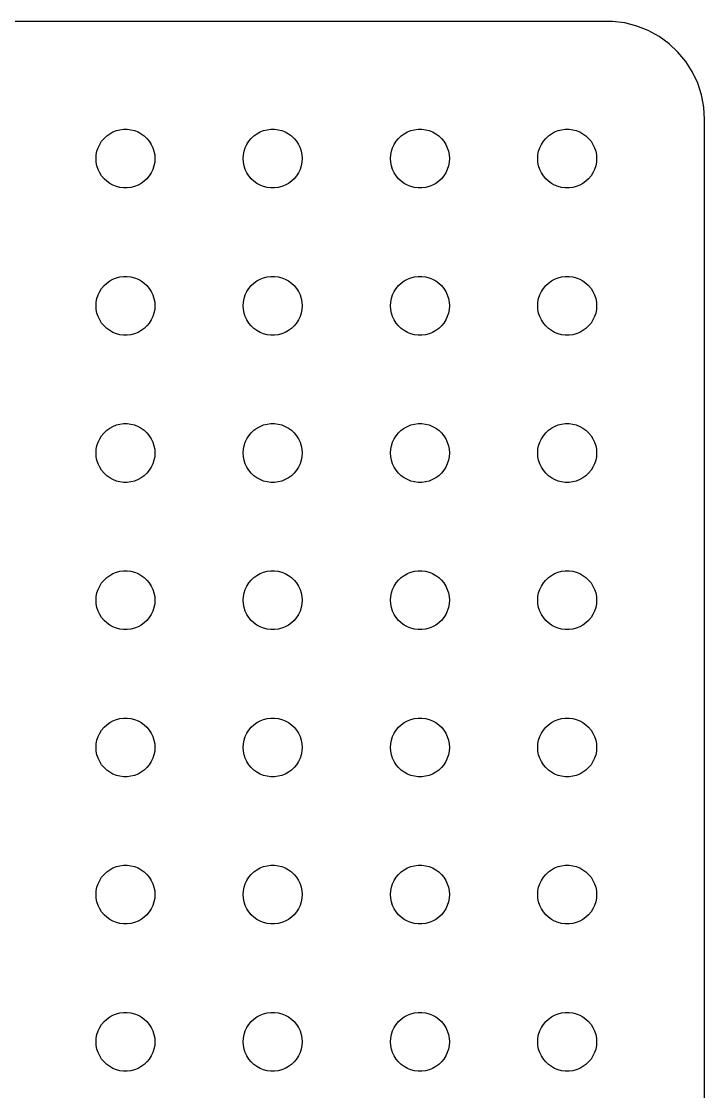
# Model space of a CAD drawing. Header units: metres. Extents: x -134 to 134, y 518 to 1078.
# Drawn here: x 99.7 to 134.5, y 567.5 to 622 of the extents above; entities that cross this region are included whole.
import ezdxf

# ---------------------------------------------------------------- set-up
doc = ezdxf.new("R2010")
doc.units = ezdxf.units.M

msp = doc.modelspace()

# ---------------------------------------------------------------- linework, layer by layer
for p, q in [((129.814, 621.99), (-129.814, 621.99)), ((130.437, 621.911), (129.814, 621.99)), ((131.045, 621.755), (130.437, 621.911)), ((131.629, 621.524), (131.045, 621.755)), ((132.179, 621.222), (131.629, 621.524)), ((132.687, 620.853), (132.179, 621.222)), ((133.145, 620.423), (132.687, 620.853)), ((133.545, 619.939), (133.145, 620.423)), ((133.882, 619.409), (133.545, 619.939)), ((134.149, 618.841), (133.882, 619.409)), ((134.343, 618.243), (134.149, 618.841)), ((134.461, 617.627), (134.343, 618.243)), ((134.5, 617), (134.461, 617.627)), ((134.5, 523), (134.5, 617)), ((103.907, 616.027), (104.044, 616.156)), ((104.044, 616.156), (104.196, 616.266)), ((104.196, 616.266), (104.361, 616.357)), ((104.361, 616.357), (104.536, 616.427)), ((104.536, 616.427), (104.719, 616.473)), ((104.719, 616.473), (104.906, 616.497)), ((104.906, 616.497), (105.094, 616.497)), ((105.094, 616.497), (105.281, 616.473)), ((105.281, 616.473), (105.464, 616.427)), ((105.464, 616.427), (105.639, 616.357)), ((105.639, 616.357), (105.804, 616.266)), ((105.804, 616.266), (105.956, 616.156)), ((105.956, 616.156), (106.093, 616.027)), ((111.407, 616.027), (111.544, 616.156)), ((111.544, 616.156), (111.696, 616.266)), ((111.696, 616.266), (111.861, 616.357)), ((111.861, 616.357), (112.036, 616.427)), ((112.036, 616.427), (112.219, 616.473)), ((112.219, 616.473), (112.406, 616.497)), ((112.406, 616.497), (112.594, 616.497)), ((112.594, 616.497), (112.781, 616.473)), ((112.781, 616.473), (112.964, 616.427)), ((112.964, 616.427), (113.139, 616.357)), ((113.139, 616.357), (113.304, 616.266)), ((113.304, 616.266), (113.456, 616.156)), ((113.456, 616.156), (113.593, 616.027)), ((118.907, 616.027), (119.044, 616.156)), ((119.044, 616.156), (119.196, 616.266)), ((119.196, 616.266), (119.361, 616.357)), ((119.361, 616.357), (119.536, 616.427)), ((119.536, 616.427), (119.719, 616.473)), ((119.719, 616.473), (119.906, 616.497)), ((119.906, 616.497), (120.094, 616.497)), ((120.094, 616.497), (120.281, 616.473)), ((120.281, 616.473), (120.464, 616.427)), ((120.464, 616.427), (120.639, 616.357)), ((120.639, 616.357), (120.804, 616.266)), ((120.804, 616.266), (120.956, 616.156)), ((120.956, 616.156), (121.093, 616.027)), ((126.407, 616.027), (126.544, 616.156)), ((126.544, 616.156), (126.696, 616.266)), ((126.696, 616.266), (126.861, 616.357)), ((126.861, 616.357), (127.036, 616.427)), ((127.036, 616.427), (127.219, 616.473)), ((127.219, 616.473), (127.406, 616.497)), ((127.406, 616.497), (127.594, 616.497)), ((127.594, 616.497), (127.781, 616.473)), ((127.781, 616.473), (127.964, 616.427)), ((127.964, 616.427), (128.139, 616.357)), ((128.139, 616.357), (128.304, 616.266)), ((128.304, 616.266), (128.456, 616.156)), ((128.456, 616.156), (128.593, 616.027)), ((103.605, 615.552), (103.686, 615.723)), ((103.686, 615.723), (103.786, 615.882)), ((103.786, 615.882), (103.907, 616.027)), ((106.093, 616.027), (106.214, 615.882)), ((106.214, 615.882), (106.314, 615.723)), ((106.314, 615.723), (106.395, 615.552)), ((111.105, 615.552), (111.186, 615.723)), ((111.186, 615.723), (111.286, 615.882)), ((111.286, 615.882), (111.407, 616.027)), ((113.593, 616.027), (113.714, 615.882)), ((113.714, 615.882), (113.814, 615.723)), ((113.814, 615.723), (113.895, 615.552)), ((118.605, 615.552), (118.686, 615.723)), ((118.686, 615.723), (118.786, 615.882)), ((118.786, 615.882), (118.907, 616.027)), ((121.093, 616.027), (121.214, 615.882)), ((121.214, 615.882), (121.314, 615.723)), ((121.314, 615.723), (121.395, 615.552)), ((126.105, 615.552), (126.186, 615.723)), ((126.186, 615.723), (126.286, 615.882)), ((126.286, 615.882), (126.407, 616.027)), ((128.593, 616.027), (128.714, 615.882)), ((128.714, 615.882), (128.814, 615.723)), ((128.814, 615.723), (128.895, 615.552)), ((103.5, 615), (103.512, 615.188)), ((103.512, 615.188), (103.547, 615.373)), ((103.547, 615.373), (103.605, 615.552)), ((106.395, 615.552), (106.453, 615.373)), ((106.453, 615.373), (106.488, 615.188)), ((106.488, 615.188), (106.5, 615)), ((111, 615), (111.012, 615.188)), ((111.012, 615.188), (111.047, 615.373)), ((111.047, 615.373), (111.105, 615.552)), ((113.895, 615.552), (113.953, 615.373)), ((113.953, 615.373), (113.988, 615.188)), ((113.988, 615.188), (114, 615)), ((118.5, 615), (118.512, 615.188)), ((118.512, 615.188), (118.547, 615.373)), ((118.547, 615.373), (118.605, 615.552)), ((121.395, 615.552), (121.453, 615.373)), ((121.453, 615.373), (121.488, 615.188)), ((121.488, 615.188), (121.5, 615)), ((126, 615), (126.012, 615.188)), ((126.012, 615.188), (126.047, 615.373)), ((126.047, 615.373), (126.105, 615.552)), ((128.895, 615.552), (128.953, 615.373)), ((128.953, 615.373), (128.988, 615.188)), ((128.988, 615.188), (129, 615)), ((103.512, 614.812), (103.5, 615)), ((103.547, 614.627), (103.512, 614.812)), ((103.605, 614.448), (103.547, 614.627)), ((106.453, 614.627), (106.395, 614.448)), ((106.488, 614.812), (106.453, 614.627)), ((106.5, 615), (106.488, 614.812)), ((111.012, 614.812), (111, 615)), ((111.047, 614.627), (111.012, 614.812)), ((111.105, 614.448), (111.047, 614.627)), ((113.953, 614.627), (113.895, 614.448)), ((113.988, 614.812), (113.953, 614.627)), ((114, 615), (113.988, 614.812)), ((118.512, 614.812), (118.5, 615)), ((118.547, 614.627), (118.512, 614.812)), ((118.605, 614.448), (118.547, 614.627)), ((121.453, 614.627), (121.395, 614.448)), ((121.488, 614.812), (121.453, 614.627)), ((121.5, 615), (121.488, 614.812)), ((126.012, 614.812), (126, 615)), ((126.047, 614.627), (126.012, 614.812)), ((126.105, 614.448), (126.047, 614.627)), ((128.953, 614.627), (128.895, 614.448)), ((128.988, 614.812), (128.953, 614.627)), ((129, 615), (128.988, 614.812)), ((103.686, 614.277), (103.605, 614.448)), ((103.786, 614.118), (103.686, 614.277)), ((103.907, 613.973), (103.786, 614.118)), ((104.044, 613.844), (103.907, 613.973)), ((106.093, 613.973), (105.956, 613.844)), ((106.214, 614.118), (106.093, 613.973)), ((106.314, 614.277), (106.214, 614.118)), ((106.395, 614.448), (106.314, 614.277)), ((111.186, 614.277), (111.105, 614.448)), ((111.286, 614.118), (111.186, 614.277)), ((111.407, 613.973), (111.286, 614.118)), ((111.544, 613.844), (111.407, 613.973)), ((113.593, 613.973), (113.456, 613.844)), ((113.714, 614.118), (113.593, 613.973)), ((113.814, 614.277), (113.714, 614.118)), ((113.895, 614.448), (113.814, 614.277)), ((118.686, 614.277), (118.605, 614.448)), ((118.786, 614.118), (118.686, 614.277)), ((118.907, 613.973), (118.786, 614.118)), ((119.044, 613.844), (118.907, 613.973)), ((121.093, 613.973), (120.956, 613.844)), ((121.214, 614.118), (121.093, 613.973)), ((121.314, 614.277), (121.214, 614.118)), ((121.395, 614.448), (121.314, 614.277)), ((126.186, 614.277), (126.105, 614.448)), ((126.286, 614.118), (126.186, 614.277)), ((126.407, 613.973), (126.286, 614.118)), ((126.544, 613.844), (126.407, 613.973)), ((128.593, 613.973), (128.456, 613.844)), ((128.714, 614.118), (128.593, 613.973)), ((128.814, 614.277), (128.714, 614.118)), ((128.895, 614.448), (128.814, 614.277)), ((104.196, 613.734), (104.044, 613.844)), ((104.361, 613.643), (104.196, 613.734)), ((104.536, 613.573), (104.361, 613.643)), ((104.719, 613.527), (104.536, 613.573)), ((104.906, 613.503), (104.719, 613.527)), ((105.094, 613.503), (104.906, 613.503)), ((105.281, 613.527), (105.094, 613.503)), ((105.464, 613.573), (105.281, 613.527)), ((105.639, 613.643), (105.464, 613.573)), ((105.804, 613.734), (105.639, 613.643)), ((105.956, 613.844), (105.804, 613.734)), ((111.696, 613.734), (111.544, 613.844)), ((111.861, 613.643), (111.696, 613.734)), ((112.036, 613.573), (111.861, 613.643)), ((112.219, 613.527), (112.036, 613.573)), ((112.406, 613.503), (112.219, 613.527)), ((112.594, 613.503), (112.406, 613.503)), ((112.781, 613.527), (112.594, 613.503)), ((112.964, 613.573), (112.781, 613.527)), ((113.139, 613.643), (112.964, 613.573)), ((113.304, 613.734), (113.139, 613.643)), ((113.456, 613.844), (113.304, 613.734)), ((119.196, 613.734), (119.044, 613.844)), ((119.361, 613.643), (119.196, 613.734)), ((119.536, 613.573), (119.361, 613.643)), ((119.719, 613.527), (119.536, 613.573)), ((119.906, 613.503), (119.719, 613.527)), ((120.094, 613.503), (119.906, 613.503)), ((120.281, 613.527), (120.094, 613.503)), ((120.464, 613.573), (120.281, 613.527)), ((120.639, 613.643), (120.464, 613.573)), ((120.804, 613.734), (120.639, 613.643)), ((120.956, 613.844), (120.804, 613.734)), ((126.696, 613.734), (126.544, 613.844)), ((126.861, 613.643), (126.696, 613.734)), ((127.036, 613.573), (126.861, 613.643)), ((127.219, 613.527), (127.036, 613.573)), ((127.406, 613.503), (127.219, 613.527)), ((127.594, 613.503), (127.406, 613.503)), ((127.781, 613.527), (127.594, 613.503)), ((127.964, 613.573), (127.781, 613.527)), ((128.139, 613.643), (127.964, 613.573)), ((128.304, 613.734), (128.139, 613.643)), ((128.456, 613.844), (128.304, 613.734)), ((103.786, 608.382), (103.907, 608.527)), ((103.907, 608.527), (104.044, 608.656)), ((104.044, 608.656), (104.196, 608.766)), ((104.196, 608.766), (104.361, 608.857)), ((104.361, 608.857), (104.536, 608.927)), ((104.536, 608.927), (104.719, 608.973)), ((104.719, 608.973), (104.906, 608.997)), ((104.906, 608.997), (105.094, 608.997)), ((105.094, 608.997), (105.281, 608.973)), ((105.281, 608.973), (105.464, 608.927)), ((105.464, 608.927), (105.639, 608.857)), ((105.639, 608.857), (105.804, 608.766)), ((105.804, 608.766), (105.956, 608.656)), ((105.956, 608.656), (106.093, 608.527)), ((106.093, 608.527), (106.214, 608.382)), ((111.286, 608.382), (111.407, 608.527)), ((111.407, 608.527), (111.544, 608.656)), ((111.544, 608.656), (111.696, 608.766)), ((111.696, 608.766), (111.861, 608.857)), ((111.861, 608.857), (112.036, 608.927)), ((112.036, 608.927), (112.219, 608.973)), ((112.219, 608.973), (112.406, 608.997)), ((112.406, 608.997), (112.594, 608.997)), ((112.594, 608.997), (112.781, 608.973)), ((112.781, 608.973), (112.964, 608.927)), ((112.964, 608.927), (113.139, 608.857)), ((113.139, 608.857), (113.304, 608.766)), ((113.304, 608.766), (113.456, 608.656)), ((113.456, 608.656), (113.593, 608.527)), ((113.593, 608.527), (113.714, 608.382)), ((118.786, 608.382), (118.907, 608.527)), ((118.907, 608.527), (119.044, 608.656)), ((119.044, 608.656), (119.196, 608.766)), ((119.196, 608.766), (119.361, 608.857)), ((119.361, 608.857), (119.536, 608.927)), ((119.536, 608.927), (119.719, 608.973)), ((119.719, 608.973), (119.906, 608.997)), ((119.906, 608.997), (120.094, 608.997)), ((120.094, 608.997), (120.281, 608.973)), ((120.281, 608.973), (120.464, 608.927)), ((120.464, 608.927), (120.639, 608.857)), ((120.639, 608.857), (120.804, 608.766)), ((120.804, 608.766), (120.956, 608.656)), ((120.956, 608.656), (121.093, 608.527)), ((121.093, 608.527), (121.214, 608.382)), ((126.286, 608.382), (126.407, 608.527)), ((126.407, 608.527), (126.544, 608.656)), ((126.544, 608.656), (126.696, 608.766)), ((126.696, 608.766), (126.861, 608.857)), ((126.861, 608.857), (127.036, 608.927)), ((127.036, 608.927), (127.219, 608.973)), ((127.219, 608.973), (127.406, 608.997)), ((127.406, 608.997), (127.594, 608.997)), ((127.594, 608.997), (127.781, 608.973)), ((127.781, 608.973), (127.964, 608.927)), ((127.964, 608.927), (128.139, 608.857)), ((128.139, 608.857), (128.304, 608.766)), ((128.304, 608.766), (128.456, 608.656)), ((128.456, 608.656), (128.593, 608.527)), ((128.593, 608.527), (128.714, 608.382)), ((103.547, 607.873), (103.605, 608.052)), ((103.605, 608.052), (103.686, 608.223)), ((103.686, 608.223), (103.786, 608.382)), ((106.214, 608.382), (106.314, 608.223)), ((106.314, 608.223), (106.395, 608.052)), ((106.395, 608.052), (106.453, 607.873)), ((111.047, 607.873), (111.105, 608.052)), ((111.105, 608.052), (111.186, 608.223)), ((111.186, 608.223), (111.286, 608.382)), ((113.714, 608.382), (113.814, 608.223)), ((113.814, 608.223), (113.895, 608.052)), ((113.895, 608.052), (113.953, 607.873)), ((118.547, 607.873), (118.605, 608.052)), ((118.605, 608.052), (118.686, 608.223)), ((118.686, 608.223), (118.786, 608.382)), ((121.214, 608.382), (121.314, 608.223)), ((121.314, 608.223), (121.395, 608.052)), ((121.395, 608.052), (121.453, 607.873)), ((126.047, 607.873), (126.105, 608.052)), ((126.105, 608.052), (126.186, 608.223)), ((126.186, 608.223), (126.286, 608.382)), ((128.714, 608.382), (128.814, 608.223)), ((128.814, 608.223), (128.895, 608.052)), ((128.895, 608.052), (128.953, 607.873)), ((103.5, 607.5), (103.512, 607.688)), ((103.512, 607.312), (103.5, 607.5)), ((103.512, 607.688), (103.547, 607.873)), ((106.453, 607.873), (106.488, 607.688)), ((106.488, 607.688), (106.5, 607.5)), ((106.5, 607.5), (106.488, 607.312)), ((111, 607.5), (111.012, 607.688)), ((111.012, 607.312), (111, 607.5)), ((111.012, 607.688), (111.047, 607.873)), ((113.953, 607.873), (113.988, 607.688)), ((113.988, 607.688), (114, 607.5)), ((114, 607.5), (113.988, 607.312)), ((118.5, 607.5), (118.512, 607.688)), ((118.512, 607.312), (118.5, 607.5)), ((118.512, 607.688), (118.547, 607.873)), ((121.453, 607.873), (121.488, 607.688)), ((121.488, 607.688), (121.5, 607.5)), ((121.5, 607.5), (121.488, 607.312)), ((126, 607.5), (126.012, 607.688)), ((126.012, 607.312), (126, 607.5)), ((126.012, 607.688), (126.047, 607.873)), ((128.953, 607.873), (128.988, 607.688)), ((128.988, 607.688), (129, 607.5)), ((129, 607.5), (128.988, 607.312)), ((103.547, 607.127), (103.512, 607.312)), ((103.605, 606.948), (103.547, 607.127)), ((103.686, 606.777), (103.605, 606.948)), ((106.395, 606.948), (106.314, 606.777)), ((106.453, 607.127), (106.395, 606.948)), ((106.488, 607.312), (106.453, 607.127)), ((111.047, 607.127), (111.012, 607.312)), ((111.105, 606.948), (111.047, 607.127)), ((111.186, 606.777), (111.105, 606.948)), ((113.895, 606.948), (113.814, 606.777)), ((113.953, 607.127), (113.895, 606.948)), ((113.988, 607.312), (113.953, 607.127)), ((118.547, 607.127), (118.512, 607.312)), ((118.605, 606.948), (118.547, 607.127)), ((118.686, 606.777), (118.605, 606.948)), ((121.395, 606.948), (121.314, 606.777)), ((121.453, 607.127), (121.395, 606.948)), ((121.488, 607.312), (121.453, 607.127)), ((126.047, 607.127), (126.012, 607.312)), ((126.105, 606.948), (126.047, 607.127)), ((126.186, 606.777), (126.105, 606.948)), ((128.895, 606.948), (128.814, 606.777)), ((128.953, 607.127), (128.895, 606.948)), ((128.988, 607.312), (128.953, 607.127)), ((103.786, 606.618), (103.686, 606.777)), ((103.907, 606.473), (103.786, 606.618)), ((104.044, 606.344), (103.907, 606.473)), ((104.196, 606.234), (104.044, 606.344)), ((105.956, 606.344), (105.804, 606.234)), ((106.093, 606.473), (105.956, 606.344)), ((106.214, 606.618), (106.093, 606.473)), ((106.314, 606.777), (106.214, 606.618)), ((111.286, 606.618), (111.186, 606.777)), ((111.407, 606.473), (111.286, 606.618)), ((111.544, 606.344), (111.407, 606.473)), ((111.696, 606.234), (111.544, 606.344)), ((113.456, 606.344), (113.304, 606.234)), ((113.593, 606.473), (113.456, 606.344)), ((113.714, 606.618), (113.593, 606.473)), ((113.814, 606.777), (113.714, 606.618)), ((118.786, 606.618), (118.686, 606.777)), ((118.907, 606.473), (118.786, 606.618)), ((119.044, 606.344), (118.907, 606.473)), ((119.196, 606.234), (119.044, 606.344)), ((120.956, 606.344), (120.804, 606.234)), ((121.093, 606.473), (120.956, 606.344)), ((121.214, 606.618), (121.093, 606.473)), ((121.314, 606.777), (121.214, 606.618)), ((126.286, 606.618), (126.186, 606.777)), ((126.407, 606.473), (126.286, 606.618)), ((126.544, 606.344), (126.407, 606.473)), ((126.696, 606.234), (126.544, 606.344)), ((128.456, 606.344), (128.304, 606.234)), ((128.593, 606.473), (128.456, 606.344)), ((128.714, 606.618), (128.593, 606.473)), ((128.814, 606.777), (128.714, 606.618)), ((104.361, 606.143), (104.196, 606.234)), ((104.536, 606.073), (104.361, 606.143)), ((104.719, 606.027), (104.536, 606.073)), ((104.906, 606.003), (104.719, 606.027)), ((105.094, 606.003), (104.906, 606.003)), ((105.281, 606.027), (105.094, 606.003)), ((105.464, 606.073), (105.281, 606.027)), ((105.639, 606.143), (105.464, 606.073)), ((105.804, 606.234), (105.639, 606.143)), ((111.861, 606.143), (111.696, 606.234)), ((112.036, 606.073), (111.861, 606.143)), ((112.219, 606.027), (112.036, 606.073)), ((112.406, 606.003), (112.219, 606.027)), ((112.594, 606.003), (112.406, 606.003)), ((112.781, 606.027), (112.594, 606.003)), ((112.964, 606.073), (112.781, 606.027)), ((113.139, 606.143), (112.964, 606.073)), ((113.304, 606.234), (113.139, 606.143)), ((119.361, 606.143), (119.196, 606.234)), ((119.536, 606.073), (119.361, 606.143)), ((119.719, 606.027), (119.536, 606.073)), ((119.906, 606.003), (119.719, 606.027)), ((120.094, 606.003), (119.906, 606.003)), ((120.281, 606.027), (120.094, 606.003)), ((120.464, 606.073), (120.281, 606.027)), ((120.639, 606.143), (120.464, 606.073)), ((120.804, 606.234), (120.639, 606.143)), ((126.861, 606.143), (126.696, 606.234)), ((127.036, 606.073), (126.861, 606.143)), ((127.219, 606.027), (127.036, 606.073)), ((127.406, 606.003), (127.219, 606.027)), ((127.594, 606.003), (127.406, 606.003)), ((127.781, 606.027), (127.594, 606.003)), ((127.964, 606.073), (127.781, 606.027)), ((128.139, 606.143), (127.964, 606.073)), ((128.304, 606.234), (128.139, 606.143)), ((104.536, 601.427), (104.719, 601.473)), ((104.719, 601.473), (104.906, 601.497)), ((104.906, 601.497), (105.094, 601.497)), ((105.094, 601.497), (105.281, 601.473)), ((105.281, 601.473), (105.464, 601.427)), ((112.036, 601.427), (112.219, 601.473)), ((112.219, 601.473), (112.406, 601.497)), ((112.406, 601.497), (112.594, 601.497)), ((112.594, 601.497), (112.781, 601.473)), ((112.781, 601.473), (112.964, 601.427)), ((119.536, 601.427), (119.719, 601.473)), ((119.719, 601.473), (119.906, 601.497)), ((119.906, 601.497), (120.094, 601.497)), ((120.094, 601.497), (120.281, 601.473)), ((120.281, 601.473), (120.464, 601.427)), ((127.036, 601.427), (127.219, 601.473)), ((127.219, 601.473), (127.406, 601.497)), ((127.406, 601.497), (127.594, 601.497)), ((127.594, 601.497), (127.781, 601.473)), ((127.781, 601.473), (127.964, 601.427)), ((103.786, 600.882), (103.907, 601.027)), ((103.907, 601.027), (104.044, 601.156)), ((104.044, 601.156), (104.196, 601.266)), ((104.196, 601.266), (104.361, 601.357)), ((104.361, 601.357), (104.536, 601.427)), ((105.464, 601.427), (105.639, 601.357)), ((105.639, 601.357), (105.804, 601.266)), ((105.804, 601.266), (105.956, 601.156)), ((105.956, 601.156), (106.093, 601.027)), ((106.093, 601.027), (106.214, 600.882)), ((111.286, 600.882), (111.407, 601.027)), ((111.407, 601.027), (111.544, 601.156)), ((111.544, 601.156), (111.696, 601.266)), ((111.696, 601.266), (111.861, 601.357)), ((111.861, 601.357), (112.036, 601.427)), ((112.964, 601.427), (113.139, 601.357)), ((113.139, 601.357), (113.304, 601.266)), ((113.304, 601.266), (113.456, 601.156)), ((113.456, 601.156), (113.593, 601.027)), ((113.593, 601.027), (113.714, 600.882)), ((118.786, 600.882), (118.907, 601.027)), ((118.907, 601.027), (119.044, 601.156)), ((119.044, 601.156), (119.196, 601.266)), ((119.196, 601.266), (119.361, 601.357)), ((119.361, 601.357), (119.536, 601.427)), ((120.464, 601.427), (120.639, 601.357)), ((120.639, 601.357), (120.804, 601.266)), ((120.804, 601.266), (120.956, 601.156)), ((120.956, 601.156), (121.093, 601.027)), ((121.093, 601.027), (121.214, 600.882)), ((126.286, 600.882), (126.407, 601.027)), ((126.407, 601.027), (126.544, 601.156)), ((126.544, 601.156), (126.696, 601.266)), ((126.696, 601.266), (126.861, 601.357)), ((126.861, 601.357), (127.036, 601.427)), ((127.964, 601.427), (128.139, 601.357)), ((128.139, 601.357), (128.304, 601.266)), ((128.304, 601.266), (128.456, 601.156)), ((128.456, 601.156), (128.593, 601.027)), ((128.593, 601.027), (128.714, 600.882)), ((103.512, 600.188), (103.547, 600.373)), ((103.547, 600.373), (103.605, 600.552)), ((103.605, 600.552), (103.686, 600.723)), ((103.686, 600.723), (103.786, 600.882)), ((106.214, 600.882), (106.314, 600.723)), ((106.314, 600.723), (106.395, 600.552)), ((106.395, 600.552), (106.453, 600.373)), ((106.453, 600.373), (106.488, 600.188)), ((111.012, 600.188), (111.047, 600.373)), ((111.047, 600.373), (111.105, 600.552)), ((111.105, 600.552), (111.186, 600.723)), ((111.186, 600.723), (111.286, 600.882)), ((113.714, 600.882), (113.814, 600.723)), ((113.814, 600.723), (113.895, 600.552)), ((113.895, 600.552), (113.953, 600.373)), ((113.953, 600.373), (113.988, 600.188)), ((118.512, 600.188), (118.547, 600.373)), ((118.547, 600.373), (118.605, 600.552)), ((118.605, 600.552), (118.686, 600.723)), ((118.686, 600.723), (118.786, 600.882)), ((121.214, 600.882), (121.314, 600.723)), ((121.314, 600.723), (121.395, 600.552)), ((121.395, 600.552), (121.453, 600.373)), ((121.453, 600.373), (121.488, 600.188)), ((126.012, 600.188), (126.047, 600.373)), ((126.047, 600.373), (126.105, 600.552)), ((126.105, 600.552), (126.186, 600.723)), ((126.186, 600.723), (126.286, 600.882)), ((128.714, 600.882), (128.814, 600.723)), ((128.814, 600.723), (128.895, 600.552)), ((128.895, 600.552), (128.953, 600.373)), ((128.953, 600.373), (128.988, 600.188)), ((103.5, 600), (103.512, 600.188)), ((103.512, 599.812), (103.5, 600)), ((103.547, 599.627), (103.512, 599.812)), ((106.488, 599.812), (106.453, 599.627)), ((106.488, 600.188), (106.5, 600)), ((106.5, 600), (106.488, 599.812)), ((111, 600), (111.012, 600.188)), ((111.012, 599.812), (111, 600)), ((111.047, 599.627), (111.012, 599.812)), ((113.988, 599.812), (113.953, 599.627)), ((113.988, 600.188), (114, 600)), ((114, 600), (113.988, 599.812)), ((118.5, 600), (118.512, 600.188)), ((118.512, 599.812), (118.5, 600)), ((118.547, 599.627), (118.512, 599.812)), ((121.488, 599.812), (121.453, 599.627)), ((121.488, 600.188), (121.5, 600)), ((121.5, 600), (121.488, 599.812)), ((126, 600), (126.012, 600.188)), ((126.012, 599.812), (126, 600)), ((126.047, 599.627), (126.012, 599.812)), ((128.988, 599.812), (128.953, 599.627)), ((128.988, 600.188), (129, 600)), ((129, 600), (128.988, 599.812)), ((103.605, 599.448), (103.547, 599.627)), ((103.686, 599.277), (103.605, 599.448)), ((103.786, 599.118), (103.686, 599.277)), ((106.314, 599.277), (106.214, 599.118)), ((106.395, 599.448), (106.314, 599.277)), ((106.453, 599.627), (106.395, 599.448)), ((111.105, 599.448), (111.047, 599.627)), ((111.186, 599.277), (111.105, 599.448)), ((111.286, 599.118), (111.186, 599.277)), ((113.814, 599.277), (113.714, 599.118)), ((113.895, 599.448), (113.814, 599.277)), ((113.953, 599.627), (113.895, 599.448)), ((118.605, 599.448), (118.547, 599.627)), ((118.686, 599.277), (118.605, 599.448)), ((118.786, 599.118), (118.686, 599.277)), ((121.314, 599.277), (121.214, 599.118)), ((121.395, 599.448), (121.314, 599.277)), ((121.453, 599.627), (121.395, 599.448)), ((126.105, 599.448), (126.047, 599.627)), ((126.186, 599.277), (126.105, 599.448)), ((126.286, 599.118), (126.186, 599.277)), ((128.814, 599.277), (128.714, 599.118)), ((128.895, 599.448), (128.814, 599.277)), ((128.953, 599.627), (128.895, 599.448)), ((103.907, 598.973), (103.786, 599.118)), ((104.044, 598.844), (103.907, 598.973)), ((104.196, 598.734), (104.044, 598.844)), ((104.361, 598.643), (104.196, 598.734)), ((105.804, 598.734), (105.639, 598.643)), ((105.956, 598.844), (105.804, 598.734)), ((106.093, 598.973), (105.956, 598.844)), ((106.214, 599.118), (106.093, 598.973)), ((111.407, 598.973), (111.286, 599.118)), ((111.544, 598.844), (111.407, 598.973)), ((111.696, 598.734), (111.544, 598.844)), ((111.861, 598.643), (111.696, 598.734)), ((113.304, 598.734), (113.139, 598.643)), ((113.456, 598.844), (113.304, 598.734)), ((113.593, 598.973), (113.456, 598.844)), ((113.714, 599.118), (113.593, 598.973)), ((118.907, 598.973), (118.786, 599.118)), ((119.044, 598.844), (118.907, 598.973)), ((119.196, 598.734), (119.044, 598.844)), ((119.361, 598.643), (119.196, 598.734)), ((120.804, 598.734), (120.639, 598.643)), ((120.956, 598.844), (120.804, 598.734)), ((121.093, 598.973), (120.956, 598.844)), ((121.214, 599.118), (121.093, 598.973)), ((126.407, 598.973), (126.286, 599.118)), ((126.544, 598.844), (126.407, 598.973)), ((126.696, 598.734), (126.544, 598.844)), ((126.861, 598.643), (126.696, 598.734)), ((128.304, 598.734), (128.139, 598.643)), ((128.456, 598.844), (128.304, 598.734)), ((128.593, 598.973), (128.456, 598.844)), ((128.714, 599.118), (128.593, 598.973)), ((104.536, 598.573), (104.361, 598.643)), ((104.719, 598.527), (104.536, 598.573)), ((104.906, 598.503), (104.719, 598.527)), ((105.094, 598.503), (104.906, 598.503)), ((105.281, 598.527), (105.094, 598.503)), ((105.464, 598.573), (105.281, 598.527)), ((105.639, 598.643), (105.464, 598.573)), ((112.036, 598.573), (111.861, 598.643)), ((112.219, 598.527), (112.036, 598.573)), ((112.406, 598.503), (112.219, 598.527)), ((112.594, 598.503), (112.406, 598.503)), ((112.781, 598.527), (112.594, 598.503)), ((112.964, 598.573), (112.781, 598.527)), ((113.139, 598.643), (112.964, 598.573)), ((119.536, 598.573), (119.361, 598.643)), ((119.719, 598.527), (119.536, 598.573)), ((119.906, 598.503), (119.719, 598.527)), ((120.094, 598.503), (119.906, 598.503)), ((120.281, 598.527), (120.094, 598.503)), ((120.464, 598.573), (120.281, 598.527)), ((120.639, 598.643), (120.464, 598.573)), ((127.036, 598.573), (126.861, 598.643)), ((127.219, 598.527), (127.036, 598.573)), ((127.406, 598.503), (127.219, 598.527)), ((127.594, 598.503), (127.406, 598.503)), ((127.781, 598.527), (127.594, 598.503)), ((127.964, 598.573), (127.781, 598.527)), ((128.139, 598.643), (127.964, 598.573)), ((104.196, 593.766), (104.361, 593.857)), ((104.361, 593.857), (104.536, 593.927)), ((104.536, 593.927), (104.719, 593.973)), ((104.719, 593.973), (104.906, 593.997)), ((104.906, 593.997), (105.094, 593.997)), ((105.094, 593.997), (105.281, 593.973)), ((105.281, 593.973), (105.464, 593.927)), ((105.464, 593.927), (105.639, 593.857)), ((105.639, 593.857), (105.804, 593.766)), ((111.696, 593.766), (111.861, 593.857)), ((111.861, 593.857), (112.036, 593.927)), ((112.036, 593.927), (112.219, 593.973)), ((112.219, 593.973), (112.406, 593.997)), ((112.406, 593.997), (112.594, 593.997)), ((112.594, 593.997), (112.781, 593.973)), ((112.781, 593.973), (112.964, 593.927)), ((112.964, 593.927), (113.139, 593.857)), ((113.139, 593.857), (113.304, 593.766)), ((119.196, 593.766), (119.361, 593.857)), ((119.361, 593.857), (119.536, 593.927)), ((119.536, 593.927), (119.719, 593.973)), ((119.719, 593.973), (119.906, 593.997)), ((119.906, 593.997), (120.094, 593.997)), ((120.094, 593.997), (120.281, 593.973)), ((120.281, 593.973), (120.464, 593.927)), ((120.464, 593.927), (120.639, 593.857)), ((120.639, 593.857), (120.804, 593.766)), ((126.696, 593.766), (126.861, 593.857)), ((126.861, 593.857), (127.036, 593.927)), ((127.036, 593.927), (127.219, 593.973)), ((127.219, 593.973), (127.406, 593.997)), ((127.406, 593.997), (127.594, 593.997)), ((127.594, 593.997), (127.781, 593.973)), ((127.781, 593.973), (127.964, 593.927)), ((127.964, 593.927), (128.139, 593.857)), ((128.139, 593.857), (128.304, 593.766)), ((103.686, 593.223), (103.786, 593.382)), ((103.786, 593.382), (103.907, 593.527)), ((103.907, 593.527), (104.044, 593.656)), ((104.044, 593.656), (104.196, 593.766)), ((105.804, 593.766), (105.956, 593.656)), ((105.956, 593.656), (106.093, 593.527)), ((106.093, 593.527), (106.214, 593.382)), ((106.214, 593.382), (106.314, 593.223)), ((111.186, 593.223), (111.286, 593.382)), ((111.286, 593.382), (111.407, 593.527)), ((111.407, 593.527), (111.544, 593.656)), ((111.544, 593.656), (111.696, 593.766)), ((113.304, 593.766), (113.456, 593.656)), ((113.456, 593.656), (113.593, 593.527)), ((113.593, 593.527), (113.714, 593.382)), ((113.714, 593.382), (113.814, 593.223)), ((118.686, 593.223), (118.786, 593.382)), ((118.786, 593.382), (118.907, 593.527)), ((118.907, 593.527), (119.044, 593.656)), ((119.044, 593.656), (119.196, 593.766)), ((120.804, 593.766), (120.956, 593.656)), ((120.956, 593.656), (121.093, 593.527)), ((121.093, 593.527), (121.214, 593.382)), ((121.214, 593.382), (121.314, 593.223)), ((126.186, 593.223), (126.286, 593.382)), ((126.286, 593.382), (126.407, 593.527)), ((126.407, 593.527), (126.544, 593.656)), ((126.544, 593.656), (126.696, 593.766)), ((128.304, 593.766), (128.456, 593.656)), ((128.456, 593.656), (128.593, 593.527)), ((128.593, 593.527), (128.714, 593.382)), ((128.714, 593.382), (128.814, 593.223)), ((103.512, 592.688), (103.547, 592.873)), ((103.547, 592.873), (103.605, 593.052)), ((103.605, 593.052), (103.686, 593.223)), ((106.314, 593.223), (106.395, 593.052)), ((106.395, 593.052), (106.453, 592.873)), ((106.453, 592.873), (106.488, 592.688)), ((111.012, 592.688), (111.047, 592.873)), ((111.047, 592.873), (111.105, 593.052)), ((111.105, 593.052), (111.186, 593.223)), ((113.814, 593.223), (113.895, 593.052)), ((113.895, 593.052), (113.953, 592.873)), ((113.953, 592.873), (113.988, 592.688)), ((118.512, 592.688), (118.547, 592.873)), ((118.547, 592.873), (118.605, 593.052)), ((118.605, 593.052), (118.686, 593.223)), ((121.314, 593.223), (121.395, 593.052)), ((121.395, 593.052), (121.453, 592.873)), ((121.453, 592.873), (121.488, 592.688)), ((126.012, 592.688), (126.047, 592.873)), ((126.047, 592.873), (126.105, 593.052)), ((126.105, 593.052), (126.186, 593.223)), ((128.814, 593.223), (128.895, 593.052)), ((128.895, 593.052), (128.953, 592.873)), ((128.953, 592.873), (128.988, 592.688)), ((103.5, 592.5), (103.512, 592.688)), ((103.512, 592.312), (103.5, 592.5)), ((103.547, 592.127), (103.512, 592.312)), ((106.488, 592.312), (106.453, 592.127)), ((106.488, 592.688), (106.5, 592.5)), ((106.5, 592.5), (106.488, 592.312)), ((111, 592.5), (111.012, 592.688)), ((111.012, 592.312), (111, 592.5)), ((111.047, 592.127), (111.012, 592.312)), ((113.988, 592.312), (113.953, 592.127)), ((113.988, 592.688), (114, 592.5)), ((114, 592.5), (113.988, 592.312)), ((118.5, 592.5), (118.512, 592.688)), ((118.512, 592.312), (118.5, 592.5)), ((118.547, 592.127), (118.512, 592.312)), ((121.488, 592.312), (121.453, 592.127)), ((121.488, 592.688), (121.5, 592.5)), ((121.5, 592.5), (121.488, 592.312)), ((126, 592.5), (126.012, 592.688)), ((126.012, 592.312), (126, 592.5)), ((126.047, 592.127), (126.012, 592.312)), ((128.988, 592.312), (128.953, 592.127)), ((128.988, 592.688), (129, 592.5)), ((129, 592.5), (128.988, 592.312)), ((103.605, 591.948), (103.547, 592.127)), ((103.686, 591.777), (103.605, 591.948)), ((103.786, 591.618), (103.686, 591.777)), ((103.907, 591.473), (103.786, 591.618)), ((106.214, 591.618), (106.093, 591.473)), ((106.314, 591.777), (106.214, 591.618)), ((106.395, 591.948), (106.314, 591.777)), ((106.453, 592.127), (106.395, 591.948)), ((111.105, 591.948), (111.047, 592.127)), ((111.186, 591.777), (111.105, 591.948)), ((111.286, 591.618), (111.186, 591.777)), ((111.407, 591.473), (111.286, 591.618)), ((113.714, 591.618), (113.593, 591.473)), ((113.814, 591.777), (113.714, 591.618)), ((113.895, 591.948), (113.814, 591.777)), ((113.953, 592.127), (113.895, 591.948)), ((118.605, 591.948), (118.547, 592.127)), ((118.686, 591.777), (118.605, 591.948)), ((118.786, 591.618), (118.686, 591.777)), ((118.907, 591.473), (118.786, 591.618)), ((121.214, 591.618), (121.093, 591.473)), ((121.314, 591.777), (121.214, 591.618)), ((121.395, 591.948), (121.314, 591.777)), ((121.453, 592.127), (121.395, 591.948)), ((126.105, 591.948), (126.047, 592.127)), ((126.186, 591.777), (126.105, 591.948)), ((126.286, 591.618), (126.186, 591.777)), ((126.407, 591.473), (126.286, 591.618)), ((128.714, 591.618), (128.593, 591.473)), ((128.814, 591.777), (128.714, 591.618)), ((128.895, 591.948), (128.814, 591.777)), ((128.953, 592.127), (128.895, 591.948)), ((104.044, 591.344), (103.907, 591.473)), ((104.196, 591.234), (104.044, 591.344)), ((104.361, 591.143), (104.196, 591.234)), ((104.536, 591.073), (104.361, 591.143)), ((104.719, 591.027), (104.536, 591.073)), ((105.464, 591.073), (105.281, 591.027)), ((105.639, 591.143), (105.464, 591.073)), ((105.804, 591.234), (105.639, 591.143)), ((105.956, 591.344), (105.804, 591.234)), ((106.093, 591.473), (105.956, 591.344)), ((111.544, 591.344), (111.407, 591.473)), ((111.696, 591.234), (111.544, 591.344)), ((111.861, 591.143), (111.696, 591.234)), ((112.036, 591.073), (111.861, 591.143)), ((112.219, 591.027), (112.036, 591.073)), ((112.964, 591.073), (112.781, 591.027)), ((113.139, 591.143), (112.964, 591.073)), ((113.304, 591.234), (113.139, 591.143)), ((113.456, 591.344), (113.304, 591.234)), ((113.593, 591.473), (113.456, 591.344)), ((119.044, 591.344), (118.907, 591.473)), ((119.196, 591.234), (119.044, 591.344)), ((119.361, 591.143), (119.196, 591.234)), ((119.536, 591.073), (119.361, 591.143)), ((119.719, 591.027), (119.536, 591.073)), ((120.464, 591.073), (120.281, 591.027)), ((120.639, 591.143), (120.464, 591.073)), ((120.804, 591.234), (120.639, 591.143)), ((120.956, 591.344), (120.804, 591.234)), ((121.093, 591.473), (120.956, 591.344)), ((126.544, 591.344), (126.407, 591.473)), ((126.696, 591.234), (126.544, 591.344)), ((126.861, 591.143), (126.696, 591.234)), ((127.036, 591.073), (126.861, 591.143)), ((127.219, 591.027), (127.036, 591.073)), ((127.964, 591.073), (127.781, 591.027)), ((128.139, 591.143), (127.964, 591.073)), ((128.304, 591.234), (128.139, 591.143)), ((128.456, 591.344), (128.304, 591.234)), ((128.593, 591.473), (128.456, 591.344)), ((104.906, 591.003), (104.719, 591.027)), ((105.094, 591.003), (104.906, 591.003)), ((105.281, 591.027), (105.094, 591.003)), ((112.406, 591.003), (112.219, 591.027)), ((112.594, 591.003), (112.406, 591.003)), ((112.781, 591.027), (112.594, 591.003)), ((119.906, 591.003), (119.719, 591.027)), ((120.094, 591.003), (119.906, 591.003)), ((120.281, 591.027), (120.094, 591.003)), ((127.406, 591.003), (127.219, 591.027)), ((127.594, 591.003), (127.406, 591.003)), ((127.781, 591.027), (127.594, 591.003)), ((104.044, 586.156), (104.196, 586.266)), ((104.196, 586.266), (104.361, 586.357)), ((104.361, 586.357), (104.536, 586.427)), ((104.536, 586.427), (104.719, 586.473)), ((104.719, 586.473), (104.906, 586.497)), ((104.906, 586.497), (105.094, 586.497)), ((105.094, 586.497), (105.281, 586.473)), ((105.281, 586.473), (105.464, 586.427)), ((105.464, 586.427), (105.639, 586.357)), ((105.639, 586.357), (105.804, 586.266)), ((105.804, 586.266), (105.956, 586.156)), ((111.544, 586.156), (111.696, 586.266)), ((111.696, 586.266), (111.861, 586.357)), ((111.861, 586.357), (112.036, 586.427)), ((112.036, 586.427), (112.219, 586.473)), ((112.219, 586.473), (112.406, 586.497)), ((112.406, 586.497), (112.594, 586.497)), ((112.594, 586.497), (112.781, 586.473)), ((112.781, 586.473), (112.964, 586.427)), ((112.964, 586.427), (113.139, 586.357)), ((113.139, 586.357), (113.304, 586.266)), ((113.304, 586.266), (113.456, 586.156)), ((119.044, 586.156), (119.196, 586.266)), ((119.196, 586.266), (119.361, 586.357)), ((119.361, 586.357), (119.536, 586.427)), ((119.536, 586.427), (119.719, 586.473)), ((119.719, 586.473), (119.906, 586.497)), ((119.906, 586.497), (120.094, 586.497)), ((120.094, 586.497), (120.281, 586.473)), ((120.281, 586.473), (120.464, 586.427)), ((120.464, 586.427), (120.639, 586.357)), ((120.639, 586.357), (120.804, 586.266)), ((120.804, 586.266), (120.956, 586.156)), ((126.544, 586.156), (126.696, 586.266)), ((126.696, 586.266), (126.861, 586.357)), ((126.861, 586.357), (127.036, 586.427)), ((127.036, 586.427), (127.219, 586.473)), ((127.219, 586.473), (127.406, 586.497)), ((127.406, 586.497), (127.594, 586.497)), ((127.594, 586.497), (127.781, 586.473)), ((127.781, 586.473), (127.964, 586.427)), ((127.964, 586.427), (128.139, 586.357)), ((128.139, 586.357), (128.304, 586.266)), ((128.304, 586.266), (128.456, 586.156)), ((103.605, 585.552), (103.686, 585.723)), ((103.686, 585.723), (103.786, 585.882)), ((103.786, 585.882), (103.907, 586.027)), ((103.907, 586.027), (104.044, 586.156)), ((105.956, 586.156), (106.093, 586.027)), ((106.093, 586.027), (106.214, 585.882)), ((106.214, 585.882), (106.314, 585.723)), ((106.314, 585.723), (106.395, 585.552)), ((111.105, 585.552), (111.186, 585.723)), ((111.186, 585.723), (111.286, 585.882)), ((111.286, 585.882), (111.407, 586.027)), ((111.407, 586.027), (111.544, 586.156)), ((113.456, 586.156), (113.593, 586.027)), ((113.593, 586.027), (113.714, 585.882)), ((113.714, 585.882), (113.814, 585.723)), ((113.814, 585.723), (113.895, 585.552)), ((118.605, 585.552), (118.686, 585.723)), ((118.686, 585.723), (118.786, 585.882)), ((118.786, 585.882), (118.907, 586.027)), ((118.907, 586.027), (119.044, 586.156)), ((120.956, 586.156), (121.093, 586.027)), ((121.093, 586.027), (121.214, 585.882)), ((121.214, 585.882), (121.314, 585.723)), ((121.314, 585.723), (121.395, 585.552)), ((126.105, 585.552), (126.186, 585.723)), ((126.186, 585.723), (126.286, 585.882)), ((126.286, 585.882), (126.407, 586.027)), ((126.407, 586.027), (126.544, 586.156)), ((128.456, 586.156), (128.593, 586.027)), ((128.593, 586.027), (128.714, 585.882)), ((128.714, 585.882), (128.814, 585.723)), ((128.814, 585.723), (128.895, 585.552)), ((103.5, 585), (103.512, 585.188)), ((103.512, 585.188), (103.547, 585.373)), ((103.547, 585.373), (103.605, 585.552)), ((106.395, 585.552), (106.453, 585.373)), ((106.453, 585.373), (106.488, 585.188)), ((106.488, 585.188), (106.5, 585)), ((111, 585), (111.012, 585.188)), ((111.012, 585.188), (111.047, 585.373)), ((111.047, 585.373), (111.105, 585.552)), ((113.895, 585.552), (113.953, 585.373)), ((113.953, 585.373), (113.988, 585.188)), ((113.988, 585.188), (114, 585)), ((118.5, 585), (118.512, 585.188)), ((118.512, 585.188), (118.547, 585.373)), ((118.547, 585.373), (118.605, 585.552)), ((121.395, 585.552), (121.453, 585.373)), ((121.453, 585.373), (121.488, 585.188)), ((121.488, 585.188), (121.5, 585)), ((126, 585), (126.012, 585.188)), ((126.012, 585.188), (126.047, 585.373)), ((126.047, 585.373), (126.105, 585.552)), ((128.895, 585.552), (128.953, 585.373)), ((128.953, 585.373), (128.988, 585.188)), ((128.988, 585.188), (129, 585)), ((103.512, 584.812), (103.5, 585)), ((103.547, 584.627), (103.512, 584.812)), ((103.605, 584.448), (103.547, 584.627)), ((106.453, 584.627), (106.395, 584.448)), ((106.488, 584.812), (106.453, 584.627)), ((106.5, 585), (106.488, 584.812)), ((111.012, 584.812), (111, 585)), ((111.047, 584.627), (111.012, 584.812)), ((111.105, 584.448), (111.047, 584.627)), ((113.953, 584.627), (113.895, 584.448)), ((113.988, 584.812), (113.953, 584.627)), ((114, 585), (113.988, 584.812)), ((118.512, 584.812), (118.5, 585)), ((118.547, 584.627), (118.512, 584.812)), ((118.605, 584.448), (118.547, 584.627)), ((121.453, 584.627), (121.395, 584.448)), ((121.488, 584.812), (121.453, 584.627)), ((121.5, 585), (121.488, 584.812)), ((126.012, 584.812), (126, 585)), ((126.047, 584.627), (126.012, 584.812)), ((126.105, 584.448), (126.047, 584.627)), ((128.953, 584.627), (128.895, 584.448)), ((128.988, 584.812), (128.953, 584.627)), ((129, 585), (128.988, 584.812)), ((103.686, 584.277), (103.605, 584.448)), ((103.786, 584.118), (103.686, 584.277)), ((103.907, 583.973), (103.786, 584.118)), ((106.214, 584.118), (106.093, 583.973)), ((106.314, 584.277), (106.214, 584.118)), ((106.395, 584.448), (106.314, 584.277)), ((111.186, 584.277), (111.105, 584.448)), ((111.286, 584.118), (111.186, 584.277)), ((111.407, 583.973), (111.286, 584.118)), ((113.714, 584.118), (113.593, 583.973)), ((113.814, 584.277), (113.714, 584.118)), ((113.895, 584.448), (113.814, 584.277)), ((118.686, 584.277), (118.605, 584.448)), ((118.786, 584.118), (118.686, 584.277)), ((118.907, 583.973), (118.786, 584.118)), ((121.214, 584.118), (121.093, 583.973)), ((121.314, 584.277), (121.214, 584.118)), ((121.395, 584.448), (121.314, 584.277)), ((126.186, 584.277), (126.105, 584.448)), ((126.286, 584.118), (126.186, 584.277)), ((126.407, 583.973), (126.286, 584.118)), ((128.714, 584.118), (128.593, 583.973)), ((128.814, 584.277), (128.714, 584.118)), ((128.895, 584.448), (128.814, 584.277)), ((104.044, 583.844), (103.907, 583.973)), ((104.196, 583.734), (104.044, 583.844)), ((104.361, 583.643), (104.196, 583.734)), ((104.536, 583.573), (104.361, 583.643)), ((104.719, 583.527), (104.536, 583.573)), ((104.906, 583.503), (104.719, 583.527)), ((105.094, 583.503), (104.906, 583.503)), ((105.281, 583.527), (105.094, 583.503)), ((105.464, 583.573), (105.281, 583.527)), ((105.639, 583.643), (105.464, 583.573)), ((105.804, 583.734), (105.639, 583.643)), ((105.956, 583.844), (105.804, 583.734)), ((106.093, 583.973), (105.956, 583.844)), ((111.544, 583.844), (111.407, 583.973)), ((111.696, 583.734), (111.544, 583.844)), ((111.861, 583.643), (111.696, 583.734)), ((112.036, 583.573), (111.861, 583.643)), ((112.219, 583.527), (112.036, 583.573)), ((112.406, 583.503), (112.219, 583.527)), ((112.594, 583.503), (112.406, 583.503)), ((112.781, 583.527), (112.594, 583.503)), ((112.964, 583.573), (112.781, 583.527)), ((113.139, 583.643), (112.964, 583.573)), ((113.304, 583.734), (113.139, 583.643)), ((113.456, 583.844), (113.304, 583.734)), ((113.593, 583.973), (113.456, 583.844)), ((119.044, 583.844), (118.907, 583.973)), ((119.196, 583.734), (119.044, 583.844)), ((119.361, 583.643), (119.196, 583.734)), ((119.536, 583.573), (119.361, 583.643)), ((119.719, 583.527), (119.536, 583.573)), ((119.906, 583.503), (119.719, 583.527)), ((120.094, 583.503), (119.906, 583.503)), ((120.281, 583.527), (120.094, 583.503)), ((120.464, 583.573), (120.281, 583.527)), ((120.639, 583.643), (120.464, 583.573)), ((120.804, 583.734), (120.639, 583.643)), ((120.956, 583.844), (120.804, 583.734)), ((121.093, 583.973), (120.956, 583.844)), ((126.544, 583.844), (126.407, 583.973)), ((126.696, 583.734), (126.544, 583.844)), ((126.861, 583.643), (126.696, 583.734)), ((127.036, 583.573), (126.861, 583.643)), ((127.219, 583.527), (127.036, 583.573)), ((127.406, 583.503), (127.219, 583.527)), ((127.594, 583.503), (127.406, 583.503)), ((127.781, 583.527), (127.594, 583.503)), ((127.964, 583.573), (127.781, 583.527)), ((128.139, 583.643), (127.964, 583.573)), ((128.304, 583.734), (128.139, 583.643)), ((128.456, 583.844), (128.304, 583.734)), ((128.593, 583.973), (128.456, 583.844)), ((103.907, 578.527), (104.044, 578.656)), ((104.044, 578.656), (104.196, 578.766)), ((104.196, 578.766), (104.361, 578.857)), ((104.361, 578.857), (104.536, 578.927)), ((104.536, 578.927), (104.719, 578.973)), ((104.719, 578.973), (104.906, 578.997)), ((104.906, 578.997), (105.094, 578.997)), ((105.094, 578.997), (105.281, 578.973)), ((105.281, 578.973), (105.464, 578.927)), ((105.464, 578.927), (105.639, 578.857)), ((105.639, 578.857), (105.804, 578.766)), ((105.804, 578.766), (105.956, 578.656)), ((105.956, 578.656), (106.093, 578.527)), ((111.407, 578.527), (111.544, 578.656)), ((111.544, 578.656), (111.696, 578.766)), ((111.696, 578.766), (111.861, 578.857)), ((111.861, 578.857), (112.036, 578.927)), ((112.036, 578.927), (112.219, 578.973)), ((112.219, 578.973), (112.406, 578.997)), ((112.406, 578.997), (112.594, 578.997)), ((112.594, 578.997), (112.781, 578.973)), ((112.781, 578.973), (112.964, 578.927)), ((112.964, 578.927), (113.139, 578.857)), ((113.139, 578.857), (113.304, 578.766)), ((113.304, 578.766), (113.456, 578.656)), ((113.456, 578.656), (113.593, 578.527)), ((118.907, 578.527), (119.044, 578.656)), ((119.044, 578.656), (119.196, 578.766)), ((119.196, 578.766), (119.361, 578.857)), ((119.361, 578.857), (119.536, 578.927)), ((119.536, 578.927), (119.719, 578.973)), ((119.719, 578.973), (119.906, 578.997)), ((119.906, 578.997), (120.094, 578.997)), ((120.094, 578.997), (120.281, 578.973)), ((120.281, 578.973), (120.464, 578.927)), ((120.464, 578.927), (120.639, 578.857)), ((120.639, 578.857), (120.804, 578.766)), ((120.804, 578.766), (120.956, 578.656)), ((120.956, 578.656), (121.093, 578.527)), ((126.407, 578.527), (126.544, 578.656)), ((126.544, 578.656), (126.696, 578.766)), ((126.696, 578.766), (126.861, 578.857)), ((126.861, 578.857), (127.036, 578.927)), ((127.036, 578.927), (127.219, 578.973)), ((127.219, 578.973), (127.406, 578.997)), ((127.406, 578.997), (127.594, 578.997)), ((127.594, 578.997), (127.781, 578.973)), ((127.781, 578.973), (127.964, 578.927)), ((127.964, 578.927), (128.139, 578.857)), ((128.139, 578.857), (128.304, 578.766)), ((128.304, 578.766), (128.456, 578.656)), ((128.456, 578.656), (128.593, 578.527)), ((103.547, 577.873), (103.605, 578.052)), ((103.605, 578.052), (103.686, 578.223)), ((103.686, 578.223), (103.786, 578.382)), ((103.786, 578.382), (103.907, 578.527)), ((106.093, 578.527), (106.214, 578.382)), ((106.214, 578.382), (106.314, 578.223)), ((106.314, 578.223), (106.395, 578.052)), ((106.395, 578.052), (106.453, 577.873)), ((111.047, 577.873), (111.105, 578.052)), ((111.105, 578.052), (111.186, 578.223)), ((111.186, 578.223), (111.286, 578.382)), ((111.286, 578.382), (111.407, 578.527)), ((113.593, 578.527), (113.714, 578.382)), ((113.714, 578.382), (113.814, 578.223)), ((113.814, 578.223), (113.895, 578.052)), ((113.895, 578.052), (113.953, 577.873)), ((118.547, 577.873), (118.605, 578.052)), ((118.605, 578.052), (118.686, 578.223)), ((118.686, 578.223), (118.786, 578.382)), ((118.786, 578.382), (118.907, 578.527)), ((121.093, 578.527), (121.214, 578.382)), ((121.214, 578.382), (121.314, 578.223)), ((121.314, 578.223), (121.395, 578.052)), ((121.395, 578.052), (121.453, 577.873)), ((126.047, 577.873), (126.105, 578.052)), ((126.105, 578.052), (126.186, 578.223)), ((126.186, 578.223), (126.286, 578.382)), ((126.286, 578.382), (126.407, 578.527)), ((128.593, 578.527), (128.714, 578.382)), ((128.714, 578.382), (128.814, 578.223)), ((128.814, 578.223), (128.895, 578.052)), ((128.895, 578.052), (128.953, 577.873)), ((103.5, 577.5), (103.512, 577.688)), ((103.512, 577.312), (103.5, 577.5)), ((103.512, 577.688), (103.547, 577.873)), ((106.453, 577.873), (106.488, 577.688)), ((106.488, 577.688), (106.5, 577.5)), ((106.5, 577.5), (106.488, 577.312)), ((111, 577.5), (111.012, 577.688)), ((111.012, 577.312), (111, 577.5)), ((111.012, 577.688), (111.047, 577.873)), ((113.953, 577.873), (113.988, 577.688)), ((113.988, 577.688), (114, 577.5)), ((114, 577.5), (113.988, 577.312)), ((118.5, 577.5), (118.512, 577.688)), ((118.512, 577.312), (118.5, 577.5)), ((118.512, 577.688), (118.547, 577.873)), ((121.453, 577.873), (121.488, 577.688)), ((121.488, 577.688), (121.5, 577.5)), ((121.5, 577.5), (121.488, 577.312)), ((126, 577.5), (126.012, 577.688)), ((126.012, 577.312), (126, 577.5)), ((126.012, 577.688), (126.047, 577.873)), ((128.953, 577.873), (128.988, 577.688)), ((128.988, 577.688), (129, 577.5)), ((129, 577.5), (128.988, 577.312)), ((103.547, 577.127), (103.512, 577.312)), ((103.605, 576.948), (103.547, 577.127)), ((103.686, 576.777), (103.605, 576.948)), ((106.395, 576.948), (106.314, 576.777)), ((106.453, 577.127), (106.395, 576.948)), ((106.488, 577.312), (106.453, 577.127)), ((111.047, 577.127), (111.012, 577.312)), ((111.105, 576.948), (111.047, 577.127)), ((111.186, 576.777), (111.105, 576.948)), ((113.895, 576.948), (113.814, 576.777)), ((113.953, 577.127), (113.895, 576.948)), ((113.988, 577.312), (113.953, 577.127)), ((118.547, 577.127), (118.512, 577.312)), ((118.605, 576.948), (118.547, 577.127)), ((118.686, 576.777), (118.605, 576.948)), ((121.395, 576.948), (121.314, 576.777)), ((121.453, 577.127), (121.395, 576.948)), ((121.488, 577.312), (121.453, 577.127)), ((126.047, 577.127), (126.012, 577.312)), ((126.105, 576.948), (126.047, 577.127)), ((126.186, 576.777), (126.105, 576.948)), ((128.895, 576.948), (128.814, 576.777)), ((128.953, 577.127), (128.895, 576.948)), ((128.988, 577.312), (128.953, 577.127)), ((103.786, 576.618), (103.686, 576.777)), ((103.907, 576.473), (103.786, 576.618)), ((104.044, 576.344), (103.907, 576.473)), ((106.093, 576.473), (105.956, 576.344)), ((106.214, 576.618), (106.093, 576.473)), ((106.314, 576.777), (106.214, 576.618)), ((111.286, 576.618), (111.186, 576.777)), ((111.407, 576.473), (111.286, 576.618)), ((111.544, 576.344), (111.407, 576.473)), ((113.593, 576.473), (113.456, 576.344)), ((113.714, 576.618), (113.593, 576.473)), ((113.814, 576.777), (113.714, 576.618)), ((118.786, 576.618), (118.686, 576.777)), ((118.907, 576.473), (118.786, 576.618)), ((119.044, 576.344), (118.907, 576.473)), ((121.093, 576.473), (120.956, 576.344)), ((121.214, 576.618), (121.093, 576.473)), ((121.314, 576.777), (121.214, 576.618)), ((126.286, 576.618), (126.186, 576.777)), ((126.407, 576.473), (126.286, 576.618)), ((126.544, 576.344), (126.407, 576.473)), ((128.593, 576.473), (128.456, 576.344)), ((128.714, 576.618), (128.593, 576.473)), ((128.814, 576.777), (128.714, 576.618)), ((104.196, 576.234), (104.044, 576.344)), ((104.361, 576.143), (104.196, 576.234)), ((104.536, 576.073), (104.361, 576.143)), ((104.719, 576.027), (104.536, 576.073)), ((104.906, 576.003), (104.719, 576.027)), ((105.094, 576.003), (104.906, 576.003)), ((105.281, 576.027), (105.094, 576.003)), ((105.464, 576.073), (105.281, 576.027)), ((105.639, 576.143), (105.464, 576.073)), ((105.804, 576.234), (105.639, 576.143)), ((105.956, 576.344), (105.804, 576.234)), ((111.696, 576.234), (111.544, 576.344)), ((111.861, 576.143), (111.696, 576.234)), ((112.036, 576.073), (111.861, 576.143)), ((112.219, 576.027), (112.036, 576.073)), ((112.406, 576.003), (112.219, 576.027)), ((112.594, 576.003), (112.406, 576.003)), ((112.781, 576.027), (112.594, 576.003)), ((112.964, 576.073), (112.781, 576.027)), ((113.139, 576.143), (112.964, 576.073)), ((113.304, 576.234), (113.139, 576.143)), ((113.456, 576.344), (113.304, 576.234)), ((119.196, 576.234), (119.044, 576.344)), ((119.361, 576.143), (119.196, 576.234)), ((119.536, 576.073), (119.361, 576.143)), ((119.719, 576.027), (119.536, 576.073)), ((119.906, 576.003), (119.719, 576.027)), ((120.094, 576.003), (119.906, 576.003)), ((120.281, 576.027), (120.094, 576.003)), ((120.464, 576.073), (120.281, 576.027)), ((120.639, 576.143), (120.464, 576.073)), ((120.804, 576.234), (120.639, 576.143)), ((120.956, 576.344), (120.804, 576.234)), ((126.696, 576.234), (126.544, 576.344)), ((126.861, 576.143), (126.696, 576.234)), ((127.036, 576.073), (126.861, 576.143)), ((127.219, 576.027), (127.036, 576.073)), ((127.406, 576.003), (127.219, 576.027)), ((127.594, 576.003), (127.406, 576.003)), ((127.781, 576.027), (127.594, 576.003)), ((127.964, 576.073), (127.781, 576.027)), ((128.139, 576.143), (127.964, 576.073)), ((128.304, 576.234), (128.139, 576.143)), ((128.456, 576.344), (128.304, 576.234)), ((104.536, 571.427), (104.719, 571.473)), ((104.719, 571.473), (104.906, 571.497)), ((104.906, 571.497), (105.094, 571.497)), ((105.094, 571.497), (105.281, 571.473)), ((105.281, 571.473), (105.464, 571.427)), ((112.036, 571.427), (112.219, 571.473)), ((112.219, 571.473), (112.406, 571.497)), ((112.406, 571.497), (112.594, 571.497)), ((112.594, 571.497), (112.781, 571.473)), ((112.781, 571.473), (112.964, 571.427)), ((119.536, 571.427), (119.719, 571.473)), ((119.719, 571.473), (119.906, 571.497)), ((119.906, 571.497), (120.094, 571.497)), ((120.094, 571.497), (120.281, 571.473)), ((120.281, 571.473), (120.464, 571.427)), ((127.036, 571.427), (127.219, 571.473)), ((127.219, 571.473), (127.406, 571.497)), ((127.406, 571.497), (127.594, 571.497)), ((127.594, 571.497), (127.781, 571.473)), ((127.781, 571.473), (127.964, 571.427)), ((103.786, 570.882), (103.907, 571.027)), ((103.907, 571.027), (104.044, 571.156)), ((104.044, 571.156), (104.196, 571.266)), ((104.196, 571.266), (104.361, 571.357)), ((104.361, 571.357), (104.536, 571.427)), ((105.464, 571.427), (105.639, 571.357)), ((105.639, 571.357), (105.804, 571.266)), ((105.804, 571.266), (105.956, 571.156)), ((105.956, 571.156), (106.093, 571.027)), ((106.093, 571.027), (106.214, 570.882)), ((111.286, 570.882), (111.407, 571.027)), ((111.407, 571.027), (111.544, 571.156)), ((111.544, 571.156), (111.696, 571.266)), ((111.696, 571.266), (111.861, 571.357)), ((111.861, 571.357), (112.036, 571.427)), ((112.964, 571.427), (113.139, 571.357)), ((113.139, 571.357), (113.304, 571.266)), ((113.304, 571.266), (113.456, 571.156)), ((113.456, 571.156), (113.593, 571.027)), ((113.593, 571.027), (113.714, 570.882)), ((118.786, 570.882), (118.907, 571.027)), ((118.907, 571.027), (119.044, 571.156)), ((119.044, 571.156), (119.196, 571.266)), ((119.196, 571.266), (119.361, 571.357)), ((119.361, 571.357), (119.536, 571.427)), ((120.464, 571.427), (120.639, 571.357)), ((120.639, 571.357), (120.804, 571.266)), ((120.804, 571.266), (120.956, 571.156)), ((120.956, 571.156), (121.093, 571.027)), ((121.093, 571.027), (121.214, 570.882)), ((126.286, 570.882), (126.407, 571.027)), ((126.407, 571.027), (126.544, 571.156)), ((126.544, 571.156), (126.696, 571.266)), ((126.696, 571.266), (126.861, 571.357)), ((126.861, 571.357), (127.036, 571.427)), ((127.964, 571.427), (128.139, 571.357)), ((128.139, 571.357), (128.304, 571.266)), ((128.304, 571.266), (128.456, 571.156)), ((128.456, 571.156), (128.593, 571.027)), ((128.593, 571.027), (128.714, 570.882)), ((103.512, 570.188), (103.547, 570.373)), ((103.547, 570.373), (103.605, 570.552)), ((103.605, 570.552), (103.686, 570.723)), ((103.686, 570.723), (103.786, 570.882)), ((106.214, 570.882), (106.314, 570.723)), ((106.314, 570.723), (106.395, 570.552)), ((106.395, 570.552), (106.453, 570.373)), ((106.453, 570.373), (106.488, 570.188)), ((111.012, 570.188), (111.047, 570.373)), ((111.047, 570.373), (111.105, 570.552)), ((111.105, 570.552), (111.186, 570.723)), ((111.186, 570.723), (111.286, 570.882)), ((113.714, 570.882), (113.814, 570.723)), ((113.814, 570.723), (113.895, 570.552)), ((113.895, 570.552), (113.953, 570.373)), ((113.953, 570.373), (113.988, 570.188)), ((118.512, 570.188), (118.547, 570.373)), ((118.547, 570.373), (118.605, 570.552)), ((118.605, 570.552), (118.686, 570.723)), ((118.686, 570.723), (118.786, 570.882)), ((121.214, 570.882), (121.314, 570.723)), ((121.314, 570.723), (121.395, 570.552)), ((121.395, 570.552), (121.453, 570.373)), ((121.453, 570.373), (121.488, 570.188)), ((126.012, 570.188), (126.047, 570.373)), ((126.047, 570.373), (126.105, 570.552)), ((126.105, 570.552), (126.186, 570.723)), ((126.186, 570.723), (126.286, 570.882)), ((128.714, 570.882), (128.814, 570.723)), ((128.814, 570.723), (128.895, 570.552)), ((128.895, 570.552), (128.953, 570.373)), ((128.953, 570.373), (128.988, 570.188)), ((103.5, 570), (103.512, 570.188)), ((103.512, 569.812), (103.5, 570)), ((103.547, 569.627), (103.512, 569.812)), ((106.488, 569.812), (106.453, 569.627)), ((106.488, 570.188), (106.5, 570)), ((106.5, 570), (106.488, 569.812)), ((111, 570), (111.012, 570.188)), ((111.012, 569.812), (111, 570)), ((111.047, 569.627), (111.012, 569.812)), ((113.988, 569.812), (113.953, 569.627)), ((113.988, 570.188), (114, 570)), ((114, 570), (113.988, 569.812)), ((118.5, 570), (118.512, 570.188)), ((118.512, 569.812), (118.5, 570)), ((118.547, 569.627), (118.512, 569.812)), ((121.488, 569.812), (121.453, 569.627)), ((121.488, 570.188), (121.5, 570)), ((121.5, 570), (121.488, 569.812)), ((126, 570), (126.012, 570.188)), ((126.012, 569.812), (126, 570)), ((126.047, 569.627), (126.012, 569.812)), ((128.988, 569.812), (128.953, 569.627)), ((128.988, 570.188), (129, 570)), ((129, 570), (128.988, 569.812)), ((103.605, 569.448), (103.547, 569.627)), ((103.686, 569.277), (103.605, 569.448)), ((103.786, 569.118), (103.686, 569.277)), ((106.314, 569.277), (106.214, 569.118)), ((106.395, 569.448), (106.314, 569.277)), ((106.453, 569.627), (106.395, 569.448)), ((111.105, 569.448), (111.047, 569.627)), ((111.186, 569.277), (111.105, 569.448)), ((111.286, 569.118), (111.186, 569.277)), ((113.814, 569.277), (113.714, 569.118)), ((113.895, 569.448), (113.814, 569.277)), ((113.953, 569.627), (113.895, 569.448)), ((118.605, 569.448), (118.547, 569.627)), ((118.686, 569.277), (118.605, 569.448)), ((118.786, 569.118), (118.686, 569.277)), ((121.314, 569.277), (121.214, 569.118)), ((121.395, 569.448), (121.314, 569.277)), ((121.453, 569.627), (121.395, 569.448)), ((126.105, 569.448), (126.047, 569.627)), ((126.186, 569.277), (126.105, 569.448)), ((126.286, 569.118), (126.186, 569.277)), ((128.814, 569.277), (128.714, 569.118)), ((128.895, 569.448), (128.814, 569.277)), ((128.953, 569.627), (128.895, 569.448)), ((103.907, 568.973), (103.786, 569.118)), ((104.044, 568.844), (103.907, 568.973)), ((104.196, 568.734), (104.044, 568.844)), ((104.361, 568.643), (104.196, 568.734)), ((105.804, 568.734), (105.639, 568.643)), ((105.956, 568.844), (105.804, 568.734)), ((106.093, 568.973), (105.956, 568.844)), ((106.214, 569.118), (106.093, 568.973)), ((111.407, 568.973), (111.286, 569.118)), ((111.544, 568.844), (111.407, 568.973)), ((111.696, 568.734), (111.544, 568.844)), ((111.861, 568.643), (111.696, 568.734)), ((113.304, 568.734), (113.139, 568.643)), ((113.456, 568.844), (113.304, 568.734)), ((113.593, 568.973), (113.456, 568.844)), ((113.714, 569.118), (113.593, 568.973)), ((118.907, 568.973), (118.786, 569.118)), ((119.044, 568.844), (118.907, 568.973)), ((119.196, 568.734), (119.044, 568.844)), ((119.361, 568.643), (119.196, 568.734)), ((120.804, 568.734), (120.639, 568.643)), ((120.956, 568.844), (120.804, 568.734)), ((121.093, 568.973), (120.956, 568.844)), ((121.214, 569.118), (121.093, 568.973)), ((126.407, 568.973), (126.286, 569.118)), ((126.544, 568.844), (126.407, 568.973)), ((126.696, 568.734), (126.544, 568.844)), ((126.861, 568.643), (126.696, 568.734)), ((128.304, 568.734), (128.139, 568.643)), ((128.456, 568.844), (128.304, 568.734)), ((128.593, 568.973), (128.456, 568.844)), ((128.714, 569.118), (128.593, 568.973)), ((104.536, 568.573), (104.361, 568.643)), ((104.719, 568.527), (104.536, 568.573)), ((104.906, 568.503), (104.719, 568.527)), ((105.094, 568.503), (104.906, 568.503)), ((105.281, 568.527), (105.094, 568.503)), ((105.464, 568.573), (105.281, 568.527)), ((105.639, 568.643), (105.464, 568.573)), ((112.036, 568.573), (111.861, 568.643)), ((112.219, 568.527), (112.036, 568.573)), ((112.406, 568.503), (112.219, 568.527)), ((112.594, 568.503), (112.406, 568.503)), ((112.781, 568.527), (112.594, 568.503)), ((112.964, 568.573), (112.781, 568.527)), ((113.139, 568.643), (112.964, 568.573)), ((119.536, 568.573), (119.361, 568.643)), ((119.719, 568.527), (119.536, 568.573)), ((119.906, 568.503), (119.719, 568.527)), ((120.094, 568.503), (119.906, 568.503)), ((120.281, 568.527), (120.094, 568.503)), ((120.464, 568.573), (120.281, 568.527)), ((120.639, 568.643), (120.464, 568.573)), ((127.036, 568.573), (126.861, 568.643)), ((127.219, 568.527), (127.036, 568.573)), ((127.406, 568.503), (127.219, 568.527)), ((127.594, 568.503), (127.406, 568.503)), ((127.781, 568.527), (127.594, 568.503)), ((127.964, 568.573), (127.781, 568.527)), ((128.139, 568.643), (127.964, 568.573))]:
    msp.add_line(p, q)

doc.saveas('drawing.dxf')
